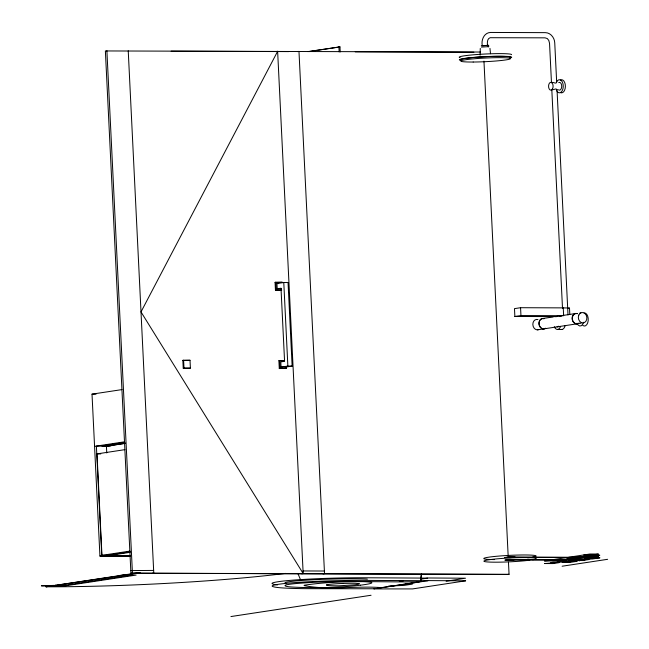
<?xml version="1.0" encoding="UTF-8"?>
<svg xmlns="http://www.w3.org/2000/svg" width="649" height="649" viewBox="0 0 649 649"><rect width="100%" height="100%" fill="white"/><g stroke="black" fill="none" stroke-linecap="round" stroke-linejoin="round"><path stroke-width="0.97" d="M421.388 574.178L420.666 581.09M421.469 574.211L420.398 581.179M480.268 48.44L480.122 55.149M276.125 51.547L277.634 51.32L141.003 311.918L303.18 573.562L301.663 573.789M562.115 559.406L544.397 560.931L552.94 560.963L559 560.038M589.454 556.144L584.749 556.112L594.005 555.447M326.674 584.887L326.804 584.822A9.508 0.698 -2.8 0 1 328.345 584.498A9.508 0.698 -2.8 0 1 331.12 584.165L331.777 584.108A17.036 1.249 -2.8 0 1 343.216 583.435M482.499 45.681L487.48 45.373L487.01 45.495M556.818 316.615L514.868 316.469L514.479 308.632L520.571 307.707L563.494 307.877A9.37 0.69 -2.8 0 0 567.672 307.934L569.506 308.145L567.932 308.437M556.534 90.162L557.004 89.538L555.917 88.921L551.828 89.992L562.496 308.178M566.707 559.6L562.034 559.584L571.258 558.903M562.131 562.18L566.837 562.212M578.34 559.73L584.927 558.708L589.584 558.748M488.145 46.801L488.851 46.623L481.371 47.085M532.561 557.118L533.51 556.964A26.211 1.923 -2.8 0 0 522.713 554.976A26.211 1.923 -2.8 0 0 487.87 557.313A26.211 1.923 -2.8 0 0 494.611 559.576M532.691 559.73L533.64 559.576A26.211 1.923 -2.8 0 0 512.742 557.84A26.211 1.923 -2.8 0 0 484.689 561.588A26.211 1.923 -2.8 0 0 524.773 560.76L529.779 560.192M382.439 587.499L418.597 581.999M480.471 52.034L105.373 50.947L130.92 573.189L507.542 574.511L509.059 574.284L508.459 562.139M297.461 51.628L298.978 51.393L324.524 573.635L323.007 573.862M307.869 51.604L339.971 46.89L340.214 51.952M308.94 51.604L339.971 46.89M275.071 282.364L282.226 282.266L275.071 282.364L275.452 290.192L280.936 290.217M281.479 288.797L277.212 288.781L276.953 283.556L283.783 282.518L288.051 282.534L292.139 366.093L285.309 367.131L281.041 367.115L287.864 366.077L292.139 366.093M277.212 288.781L281.001 288.205L284.578 361.315L280.79 361.891L281.106 368.421M275.452 290.192L281.698 290.103M182.856 360.357L190.011 360.268L190.4 368.105L189.638 368.218L183.237 368.194L182.856 360.357L190.011 360.268M514.868 316.469L520.952 315.544L563.64 315.698L563.259 307.861M183.237 368.194L190.4 368.105M543.075 318.464L553.094 316.947M555.341 316.615L561.426 315.69M562.107 315.576L576.134 313.443M559.292 316.355L561.896 315.958M286.347 366.482L286.444 368.437L279.281 368.535L278.9 360.698L284.23 360.601M130.181 556.152L99.93 556.039L92.012 394.146L122.036 389.587M279.281 368.535L286.444 368.437M537.364 329.854L543.432 328.938M543.586 328.913L576.645 323.892M94.567 446.374L124.592 441.807M124.876 442.431L101.869 445.928L110.93 445.96M125.346 443.251L106.42 446.131L106.752 452.97M107.969 446.001L124.989 443.405M130.579 551.723L106.655 555.357L101.958 555.341L97.001 453.894L124.908 449.652M101.958 555.341L129.873 551.098M99.93 556.039L130.222 555.869M107.085 555.787L129.995 555.463M109.876 555.39L129.93 552.348M130.79 570.576L153.651 570.422M130.92 573.189L509.059 574.284M140.249 572.791L45.974 586.785L138.107 572.783M152.255 573.262L153.772 573.035L128.234 50.792M420.625 579.176L428.502 577.983L465.495 578.21L446.131 581.22M550.62 559.99L565.652 557.702M568.686 557.248L583.678 554.968L592.367 554.976L598.435 554.051L589.892 554.019L583.832 554.944M571.023 557.726L569.603 557.937L570.057 557.921A9.37 0.69 -2.8 0 1 573.213 557.872L576.628 557.864M574.057 557.264L575.882 557.037A9.654 0.706 -2.8 0 0 578.137 557.126L581.285 557.175M572.386 557.726L571.623 557.848L580.23 557.872M575.42 557.264L584.757 557.191M566.585 558.886L573.27 557.872M578.218 557.126L584.741 556.079M589.333 555.43L592.212 554.992M565.19 559.827L572.775 558.675L577.042 558.692M578.705 558.108L588.416 556.964M550.75 562.602L565.782 560.314M568.808 559.852L590.022 556.631L598.565 556.664L592.496 557.58L583.808 557.58M571.152 560.338L569.725 560.549L570.187 560.533A9.37 0.69 -2.8 0 1 573.343 560.485L576.758 560.476M574.187 559.876L576.012 559.641A9.654 0.706 -2.8 0 0 578.259 559.73L581.415 559.787M572.515 560.338L571.753 560.452L580.36 560.485M575.549 559.876L576.271 559.771M559.13 562.651L553.062 563.575L544.527 563.543C553.727 563.008 562.229 561.563 571.388 561.515M566.715 561.499L573.391 560.485M584.911 558.732L592.342 557.605M230.93 616.55L371.058 595.255M562.131 566.22L607.626 559.308M381.49 587.637C356.114 585.617 329.051 590.59 304.113 585.585L304.3 585.22C341.236 579.606 379.04 582.437 416.285 581.78L419.846 581.796M487.383 45.584L488.786 45.325L481.307 45.779M527.653 557.807L529.649 557.58M508.857 557.15L507.34 557.386L579.946 557.402L511.461 557.045M509.514 557.102L506.033 557.434L508.581 557.613M510.795 557.515L504.735 557.491L510.439 556.866M512.126 557.515L509.457 557.678M510.925 560.119L506.163 560.046L510.447 559.576M512.256 560.128L504.865 560.103L515.29 559.665M509.295 557.02L515.16 557.053M510.195 557.069L513.821 557.037M510.99 559.657L584.879 559.795M374.789 588.773L307.975 588.667A99.646 7.301 -2.8 0 1 283.864 588.01L281.382 587.848A65.557 4.803 -2.8 0 1 272.32 586.274A33.561 2.458 -2.8 0 1 297.777 582.404A65.557 4.803 -2.8 0 1 326.642 580.969L331.112 580.831A99.646 7.301 -2.8 0 1 362.588 580.368L427.756 580.725M171.133 51.182L288.732 51.596M355.254 51.831L473.884 52.245M276.953 283.556L278.664 283.564M557.742 329.465L562.018 329.481M278.9 360.698L284.384 360.714M92.012 394.146L96.044 394.162M107.061 446.131L96.385 446.098L101.755 555.763M97.001 453.894L100.757 453.911M589.462 558.043L594.135 558.059M303.051 570.95L324.395 571.023M124.073 574.917L118.459 575.606L119.53 575.606M126.214 574.925L127.277 574.925L121.663 575.614M126.523 575.046L136.128 575.079L64.851 585.909L55.246 585.877M123.488 575.509L128.818 575.525L63.61 585.43L58.28 585.414M399.265 581.001L403.102 581.009M405.657 583.443L412.35 584.132L403.905 585.414L388.67 586.031M55.83 585.284L50.216 585.974L51.287 585.982M57.964 585.293L59.035 585.301L53.421 585.99M54.005 585.398L41.374 585.828L50.971 585.86M427.626 578.113L362.458 577.756A99.646 7.301 -2.8 0 0 330.982 578.218L326.512 578.356A65.557 4.803 -2.8 0 0 297.648 579.8A33.561 2.458 -2.8 0 0 272.191 583.67A65.557 4.803 -2.8 0 0 277.585 584.903M578.989 559.892L580.076 560.014L507.469 559.99L513.943 559.649M556.526 82.399C556.29 84.451 552.615 81.376 551.472 82.739L549.541 43.296L548.786 40.433L547.294 38.559L545.022 37.837L490.173 37.707C487.196 38.656 487.212 42.153 487.48 45.373M489.954 48.391L490.506 53.713M297.915 573.513L300.73 580.255M569.506 308.145L569.806 314.165M556.68 82.374L554.749 42.923C554.603 37.869 550.66 32.637 545.306 32.645L490.571 32.45C484.146 32.604 481.031 39.987 482.272 45.592M557.02 89.457L568.013 314.968M520.571 307.707L520.952 315.544M483.959 61.152L508.167 556.063M338.9 46.882L339.151 51.944M277.634 51.32L303.18 573.562M283.783 282.518L287.864 366.077M285.309 367.131L285.373 368.437M275.825 282.25L276.206 290.079M279.654 360.584L280.043 368.413M183.61 360.244L183.992 368.08M106.89 50.719L132.428 572.962M367.391 579.143A32.775 2.401 -2.8 0 0 360.422 578.859A83.129 6.084 -2.8 0 0 327.047 579.192A44.578 3.261 -2.8 0 0 297.266 580.831A20.979 1.533 -2.8 0 0 285.122 582.68A44.578 3.261 -2.8 0 0 286.298 583.727M343.199 583.443A27.964 2.044 -2.8 0 1 355.49 583.305L359.432 583.751L357.696 584.36A22.301 1.631 -2.8 0 1 354.654 584.822L338.965 585.82A27.964 2.044 -2.8 0 1 329.002 585.601A17.036 1.249 -2.8 0 1 326.723 584.887M460.1 57.656A26.211 1.923 -2.8 0 1 481.947 54.191A26.211 1.923 -2.8 0 1 511.574 54.654M460.23 60.268A26.211 1.923 -2.8 0 1 485.493 56.617A26.211 1.923 -2.8 0 1 510.812 57.802M461.504 60.179A24.889 1.825 -2.8 0 1 485.493 56.714A24.889 1.825 -2.8 0 1 509.538 57.842M560.379 80.07A6.555 3.805 -89.8 0 1 565.19 84.192A6.555 3.805 -89.8 0 1 562.78 92.491L561.799 92.815A6.555 3.805 -89.8 0 1 560.809 92.702M556.599 81.936A6.555 3.805 -89.8 0 1 561.969 81.352A6.555 3.805 -89.8 0 1 562.285 90.609A6.555 3.805 -89.8 0 1 556.915 91.185M558.732 82.569A3.91 2.272 -89.8 0 1 561.71 86.536A3.91 2.272 -89.8 0 1 558.424 89.773M578.9 323.178A5.241 4.251 81.4 0 1 572.345 319.308A5.241 4.251 81.4 0 1 577.399 313.605M577.74 323.713A5.241 4.251 81.4 0 1 572.118 318.651A5.241 4.251 81.4 0 1 577.245 313.629M545.687 328.224A5.241 4.251 81.4 0 1 539.132 324.354A5.241 4.251 81.4 0 1 544.187 318.651M560.33 327.145A6.555 3.805 -89.8 0 1 554.303 326.698M565.141 325.717A6.555 3.805 -89.8 0 1 561.02 329.408M558.732 326.155A3.935 2.28 -89.8 0 1 557.02 326.812M584.124 312.972A6.555 3.805 -89.8 0 1 588.189 320.63A6.555 3.805 -89.8 0 1 582.826 325.441M583.613 322.245A6.555 3.805 -89.8 0 1 577.05 323.243M579.857 312.956A6.555 3.805 -89.8 0 1 580.847 313.029M581.48 322.699A3.935 2.28 -89.8 0 1 579.2 323.048M544.527 328.759A5.241 4.251 81.4 0 1 538.905 323.697A5.241 4.251 81.4 0 1 544.032 318.675M538.459 329.684A5.241 4.251 81.4 0 1 532.845 324.622A5.241 4.251 81.4 0 1 537.972 319.592M285.495 573.4A183.497 13.442 -2.8 0 1 45.974 586.785M465.625 580.823L412.537 588.919L373.913 588.911L428.624 580.595L465.625 580.823M595.522 555.22L587.937 556.371L592.212 556.388L599.79 555.236L595.522 555.22M572.905 561.288L565.32 562.44L569.587 562.456L577.172 561.304L572.905 561.288M595.652 557.832L588.067 558.984L592.334 559L599.919 557.848L595.652 557.832M586.412 559.568L578.827 560.72L588.546 559.576L586.412 559.568M360.528 585.187A50.346 3.691 -2.8 0 0 368.015 584.051A32.775 2.401 -2.8 0 0 360.552 581.472A83.129 6.084 -2.8 0 0 327.177 581.804A44.578 3.261 -2.8 0 0 297.396 583.443A20.979 1.533 -2.8 0 0 285.252 585.284A44.578 3.261 -2.8 0 0 292.602 587.053A83.129 6.084 -2.8 0 0 320.192 587.605A32.775 2.401 -2.8 0 0 360.528 585.187M473.17 62.028A24.889 1.825 -2.8 0 0 510.439 58.637A24.889 1.825 -2.8 0 0 473.129 58.872A24.889 1.825 -2.8 0 0 473.17 62.028M552.534 88.824A3.91 2.272 -89.8 0 0 551.293 82.407A3.91 2.272 -89.8 0 0 548.681 87.485A3.91 2.272 -89.8 0 0 552.534 88.824M578.778 315.098A5.241 4.251 81.4 0 0 582.859 322.942A5.241 4.251 81.4 0 0 586.177 315.122A5.241 4.251 81.4 0 0 578.778 315.098"/></g></svg>
